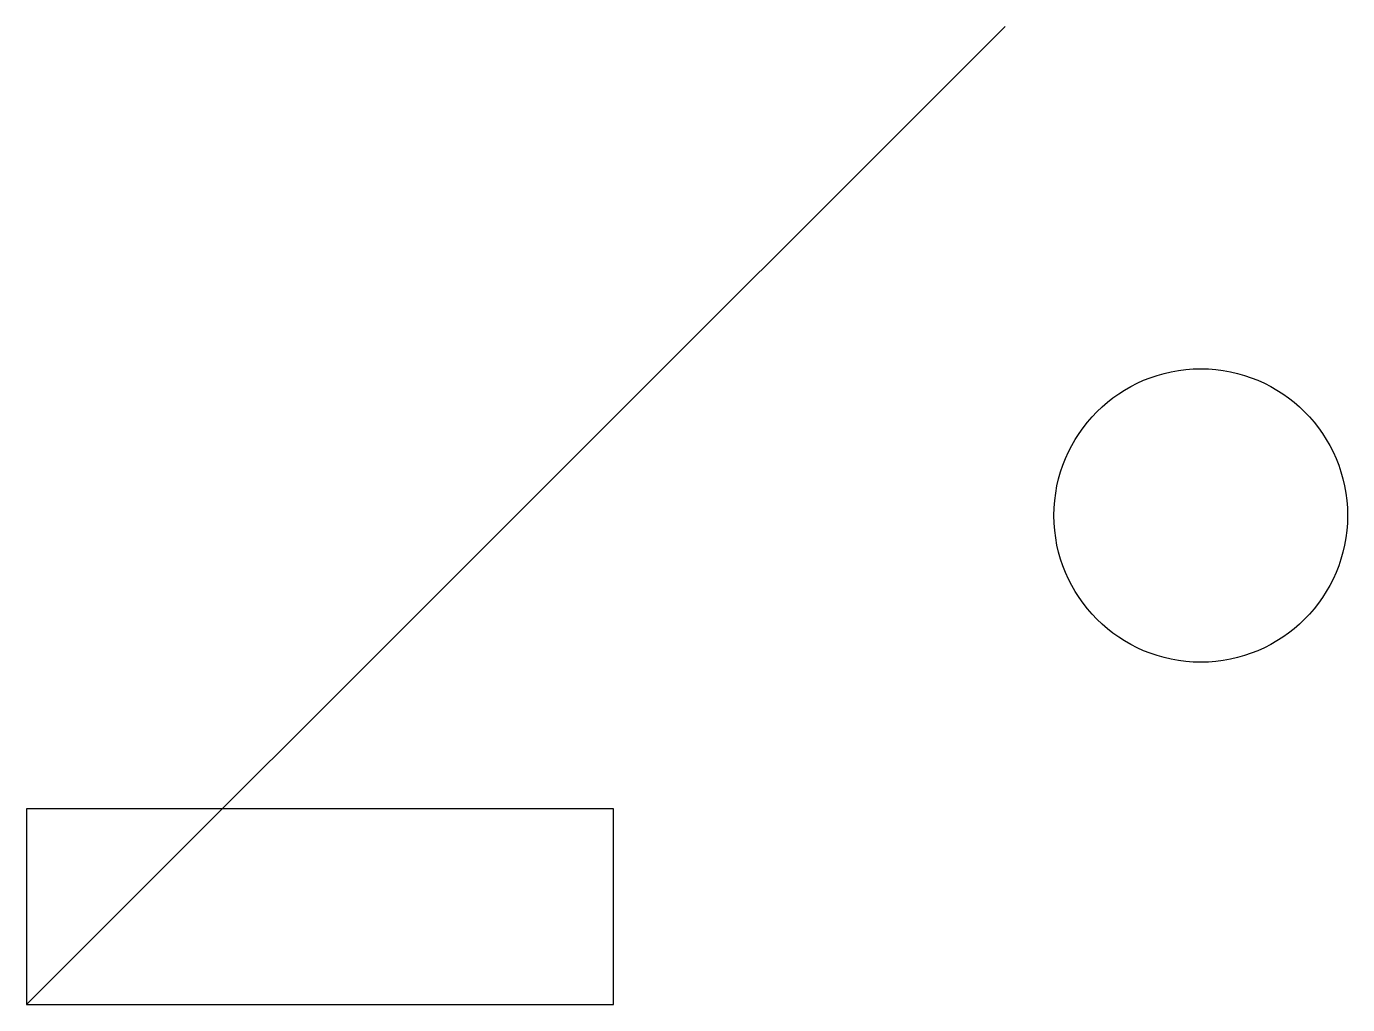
# Model space of a CAD drawing. Header units: metres. Extents: x 0 to 1.35, y 0 to 1.
import ezdxf

# ---------------------------------------------------------------- set-up
doc = ezdxf.new("R2010")
doc.units = ezdxf.units.M

msp = doc.modelspace()

# ---------------------------------------------------------------- linework, layer by layer
at = {"layer": 'A'}
msp.add_lwpolyline([(0, 0), (0.6, 0), (0.6, 0.2), (0, 0.2)], close=True, dxfattribs=at)
msp.add_circle((1.2, 0.5), 0.15, dxfattribs=at)
at = {"layer": 'B'}
msp.add_lwpolyline([(0, 0), (1, 1)], dxfattribs=at)

doc.saveas('drawing.dxf')
